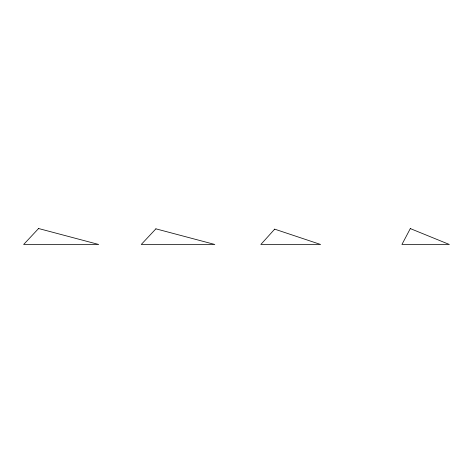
<?xml version="1.0" encoding="UTF-8"?>
<svg xmlns="http://www.w3.org/2000/svg" width="473" height="473" viewBox="0 0 473 473"><rect width="100%" height="100%" fill="white"/><g stroke="black" fill="none" stroke-linecap="round" stroke-linejoin="round"><path stroke-width="0.71" d="M410.31 228.583L401.932 244.476L449.35 244.476L410.31 228.583M274.677 229.151L260.842 244.476L320.599 244.476L274.677 229.151M38.579 228.524L23.65 244.476L98.697 244.476L38.579 228.524M155.901 228.837L141.261 244.476L214.837 244.476L155.901 228.837"/></g></svg>
